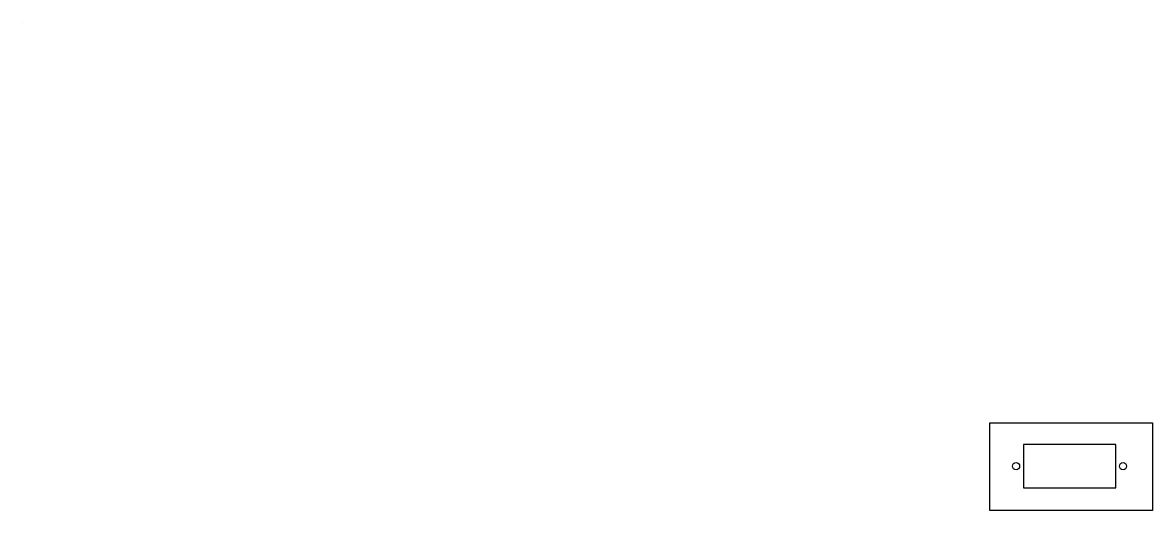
# Model space of a CAD drawing. Header units: millimetres. Extents: x -109 to 178, y 11 to 134.
import ezdxf

# ---------------------------------------------------------------- set-up
doc = ezdxf.new("R2010")
doc.units = ezdxf.units.MM
doc.header["$MEASUREMENT"] = 0
doc.layers.get('0').update_dxf_attribs({"linetype": 'CONTINUOUS'})

msp = doc.modelspace()

# ---------------------------------------------------------------- linework, layer by layer
at = {"linetype": 'Continuous'}
msp.add_line((-108.53, 134.35), (-108.53, 134.35), dxfattribs=at)
for points in [[(136.49, 32.9), (177.71, 32.9), (177.71, 10.69), (136.49, 10.69)], [(145.02, 16.41), (168.42, 16.41), (168.42, 27.41), (145.02, 27.41)]]:
    msp.add_lwpolyline(points, close=True, dxfattribs=at)
for centre in [(143.17, 21.91), (170.27, 21.91)]:
    msp.add_circle(centre, 0.9, dxfattribs=at)

doc.saveas('drawing.dxf')
